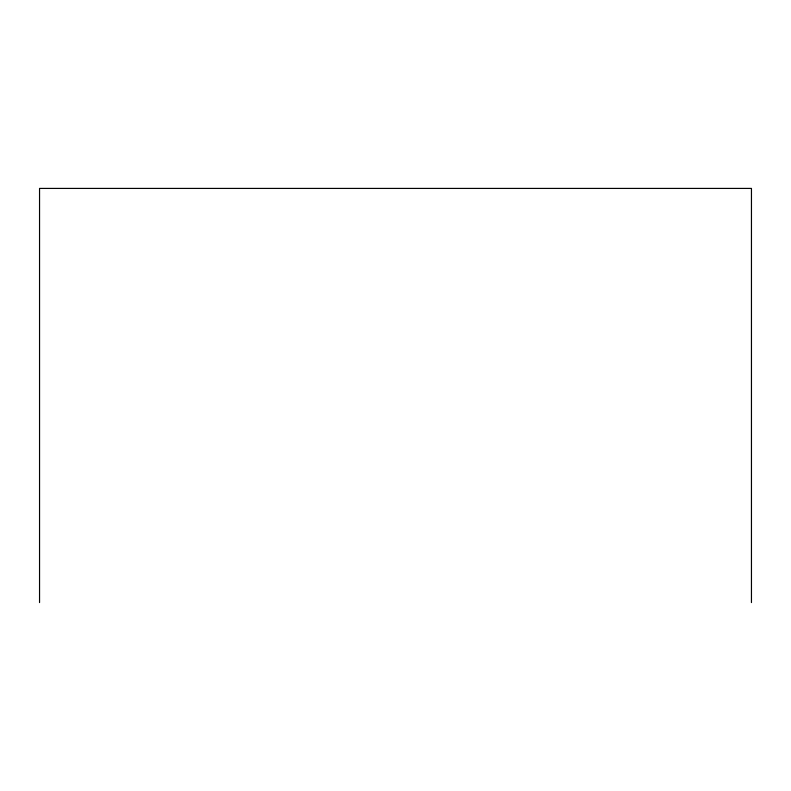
<?xml version="1.0" encoding="UTF-8"?>
<svg xmlns="http://www.w3.org/2000/svg" width="791" height="791" viewBox="0 0 791 791"><rect width="100%" height="100%" fill="white"/><g stroke="black" fill="none" stroke-linecap="round" stroke-linejoin="round"><path stroke-width="1.19" d="M751.45 602.584L751.45 188.416L39.55 188.416L39.55 602.584"/></g></svg>
